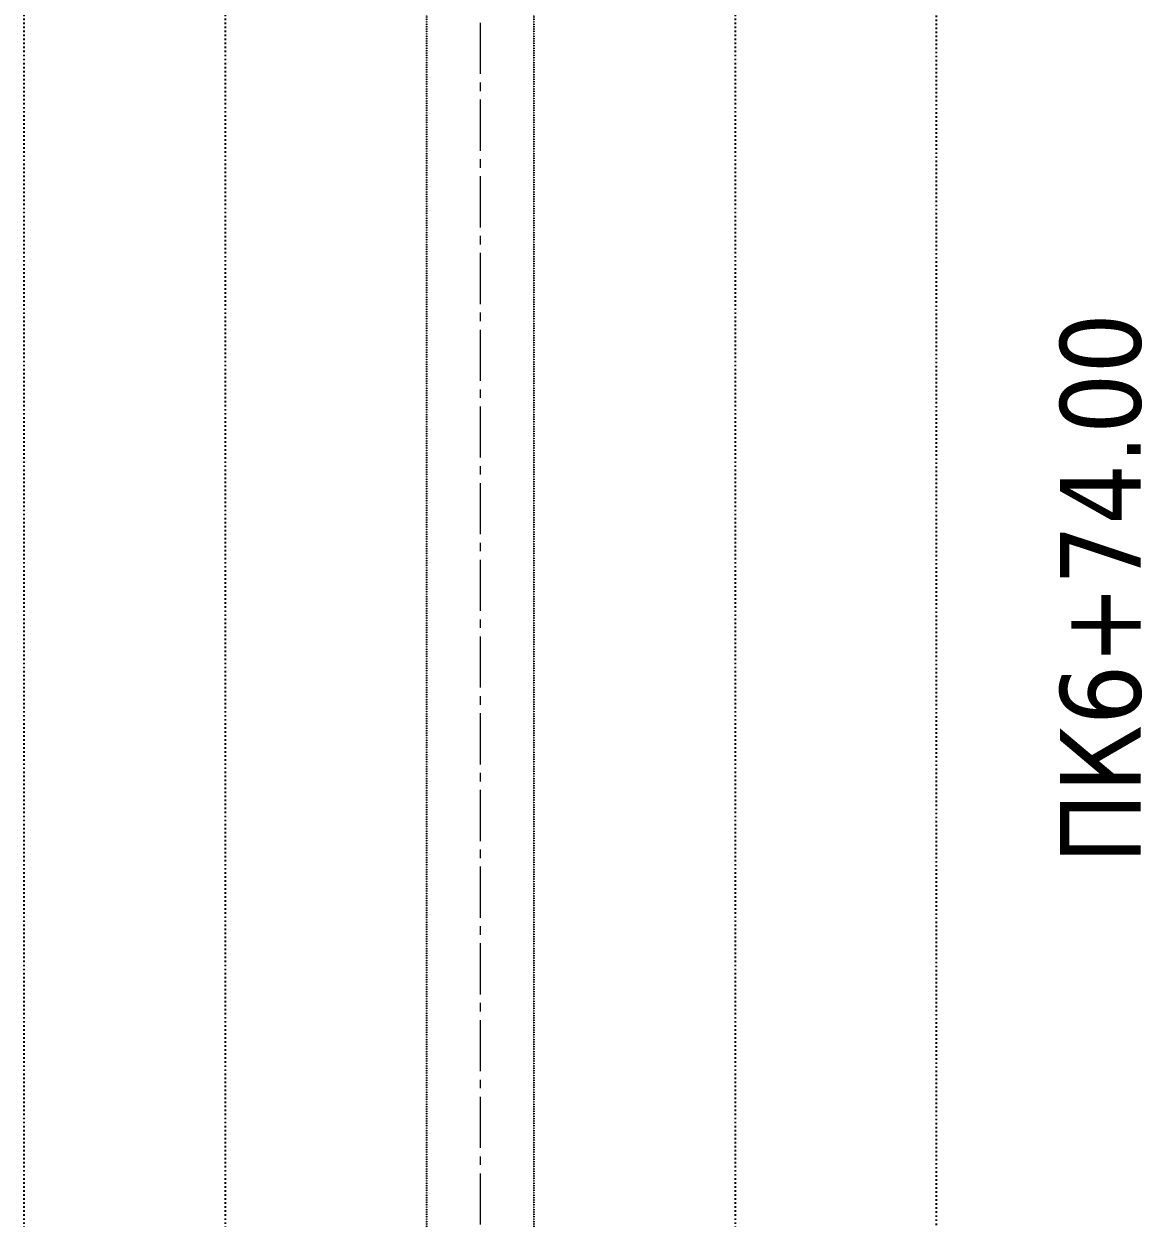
# Model space of a CAD drawing. Header units: millimetres. Extents: x -492806 to 8131902, y -181351 to 2373952.
# Drawn here: x 2227823 to 2248657, y -14061 to 8183 of the extents above; entities that cross this region are included whole.
import ezdxf

# ---------------------------------------------------------------- set-up
doc = ezdxf.new("R2010")
doc.units = ezdxf.units.MM
doc.header["$LTSCALE"] = 50
doc.linetypes.add('ACAD_ISO03W100', pattern=[30, 12, -18])
doc.linetypes.add('CENTER2', pattern=[28.575, 19.05, -3.175, 3.175, -3.175])
doc.layers.add('1 Відмітки', color=7, linetype='Continuous', lineweight=25)
doc.layers.add('Оси магистралей', color=1, linetype='CENTER2', lineweight=9)
doc.layers.add('Полоси руху', color=2, linetype='ACAD_ISO03W100')
doc.styles.get("Standard").update_dxf_attribs({"font": 'tahoma.ttf'})

msp = doc.modelspace()

# ---------------------------------------------------------------- linework, layer by layer
at = {"layer": 'Оси магистралей'}
msp.add_line((2236323.084, 566843.769), (2236323.084, -30068.973), dxfattribs=at)
at = {"layer": 'Полоси руху', "ltscale": 0.05}
for p, q in [((2227823.084, 313009.829), (2227823.084, -30068.973)), ((2231573.084, 313009.829), (2231573.084, -30068.973)), ((2241073.084, 313009.829), (2241073.084, -30068.973)), ((2244823.084, 81315.647), (2244823.084, -30068.973))]:
    msp.add_line(p, q, dxfattribs=at)
at = {"layer": 'Полоси руху', "ltscale": 0.001}
for p, q in [((2235323.084, 313009.829), (2235323.084, -30068.973)), ((2237323.084, 313009.829), (2237323.084, -30068.973))]:
    msp.add_line(p, q, dxfattribs=at)

# ---------------------------------------------------------------- texts
at = {"layer": '1 Відмітки', "color": 0, "insert": (2248657.479, 2797.089), "char_height": 1500, "attachment_point": 9, "rotation": 90}
msp.add_mtext_dynamic_manual_height_columns('ПК6+74.00', width=7.02543, gutter_width=12.5, heights=[0], dxfattribs=at)

doc.saveas('drawing.dxf')
